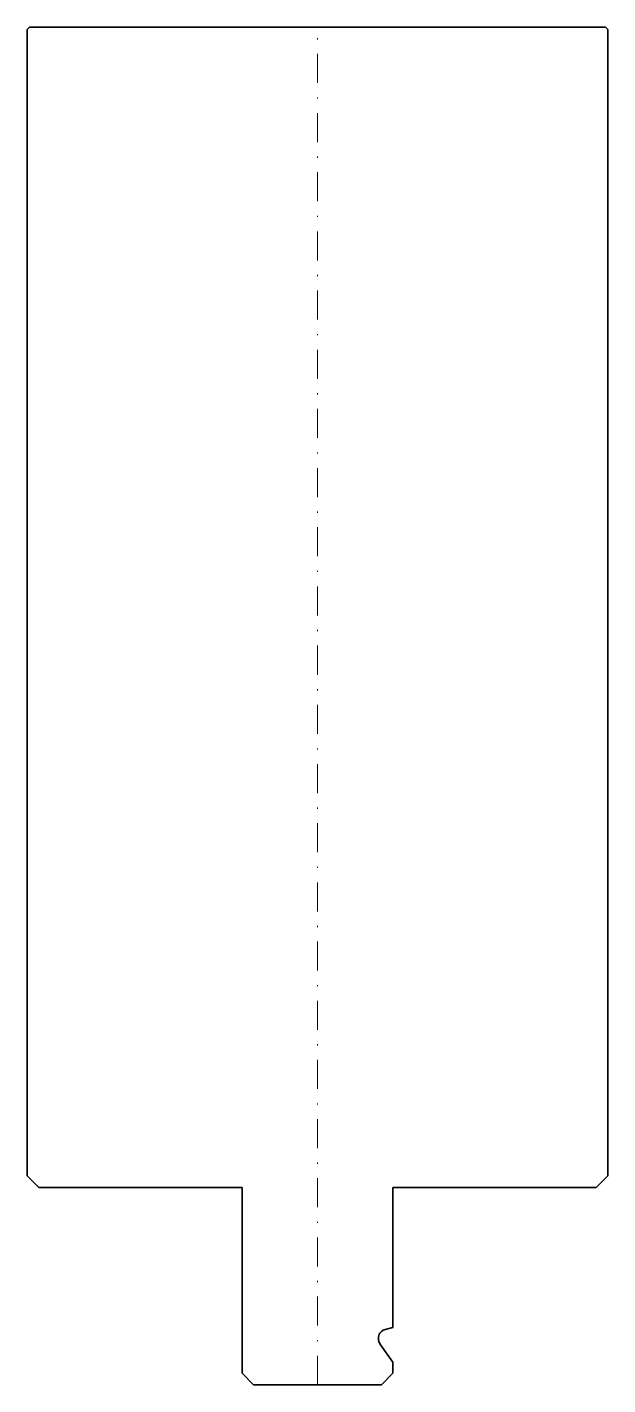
# Model space of a CAD drawing. Header units: millimetres. Extents: x -25 to 25, y -117 to 0.
import ezdxf

# ---------------------------------------------------------------- set-up
doc = ezdxf.new("R2010")
doc.units = ezdxf.units.MM
doc.header["$LTSCALE"] = 5
doc.linetypes.add('AUSGEZOGEN', pattern=[0])
doc.linetypes.add('DASHDOT', pattern=[1, 0.5, -0.25, 0, -0.25])
doc.layers.add('2', color=7, linetype='Continuous')
doc.layers.add('5', color=3, linetype='Continuous', true_color=0x00ff00)

msp = doc.modelspace()

# ---------------------------------------------------------------- linework, layer by layer
at = {"layer": '2', "color": 7, "linetype": 'AUSGEZOGEN', "lineweight": 35}
for p, q in [((-24.8, 0), (-25, -0.2)), ((24.8, 0), (-24.8, 0)), ((25, -0.2), (24.8, 0)), ((-25, -0.2), (-25, -99)), ((25, -99), (25, -0.2)), ((-25, -99), (-24, -100)), ((24, -100), (25, -99)), ((-24, -100), (-6.5, -100)), ((-6.5, -116), (-6.5, -100)), ((6.5, -100), (6.5, -112.05)), ((6.5, -100), (24, -100)), ((6.5, -112.05), (5.83, -112.23)), ((5.38, -113.46), (6.5, -115.05)), ((6.5, -115.05), (6.5, -116)), ((-5.5, -117), (-6.5, -116)), ((5.5, -117), (-5.5, -117)), ((6.5, -116), (5.5, -117))]:
    msp.add_line(p, q, dxfattribs=at)
msp.add_arc((6.04, -113), 0.8, 105, 215, dxfattribs=at)
at = {"layer": '5', "color": 3, "linetype": 'DASHDOT', "lineweight": 18, "true_color": 0x00ff00}
msp.add_line((0, -117), (0, 0), dxfattribs=at)

doc.saveas('drawing.dxf')
